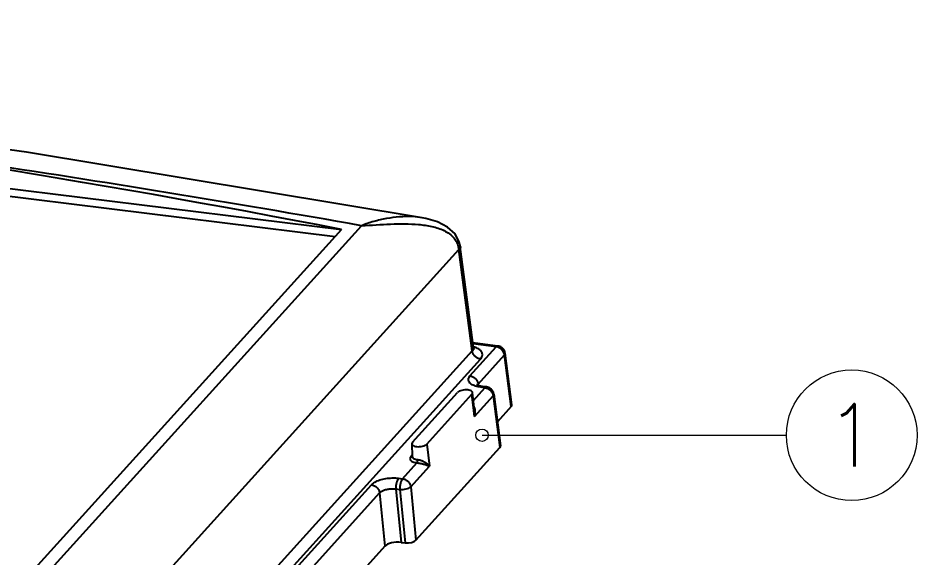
# Model space of a CAD drawing. Header units: millimetres. Extents: x -1995 to -555, y 489 to 1011.
# Drawn here: x -882.3 to -773.9, y 786.2 to 851.2 of the extents above; entities that cross this region are included whole.
import ezdxf
from ezdxf.enums import TextEntityAlignment as Align

# ---------------------------------------------------------------- set-up
doc = ezdxf.new("R2010")
doc.units = ezdxf.units.MM
doc.layers.add('from', color=7, linetype='Continuous', lineweight=13)
doc.styles.add('ROMAND', font='romand.shx', dxfattribs={"width": 0.75, "bigfont": 'gbcbig.shx'})
doc.styles.add('TXT', font='txt.shx', dxfattribs={"bigfont": 'gbcbig.shx'})
doc.dimstyles.new('YanXiu', dxfattribs={"dimtxt": 2.5, "dimasz": 2.2, "dimexe": 1, "dimexo": 0, "dimgap": 0.66, "dimtad": 0, "dimzin": 1, "dimdsep": 46, "dimtxsty": 'ROMAND', "dimblk": 'CLOSEDBLANK', "dimcen": 0, "dimclrd": 3, "dimclre": 3, "dimclrt": 7, "dimazin": 0, "dimtfac": 1, "dimtofl": 0, "dimtmove": 0, "dimatfit": 3, "dimldrblk": 'CLOSEDBLANK', "dimfxl": 1, "dimlwd": 5, "dimlwe": 5, "dimarcsym": 0})

# ---------------------------------------------------------------- blocks, each defined once
blk = doc.blocks.new('_ClosedBlank')
at = {"color": 0, "linetype": 'ByBlock', "lineweight": -2}
for p, q in [((-1, 0.167), (0, 0)), ((-1, 0.167), (-1, -0.167)), ((0, 0), (-1, -0.167))]:
    blk.add_line(p, q, dxfattribs=at)

msp = doc.modelspace()

# ---------------------------------------------------------------- linework, layer by layer
at = {"color": 7, "linetype": 'Continuous'}
for p, q in [((-1026.344, 848.254), (-843.271, 825.712)), ((-1026.145, 847.301), (-844.027, 824.877)), ((-833.552, 827.127), (-833.554, 827.128)), ((-881.237, 781.556), (-840.85, 826.17)), ((-843.271, 825.712), (-882.275, 782.625)), ((-875.346, 772.228), (-829.122, 823.29)), ((-827.51, 811.075), (-829.122, 823.29)), ((-827.354, 811.469), (-828.955, 823.601)), ((-824.422, 811.663), (-827.428, 812.033)), ((-824.616, 811.566), (-827.412, 811.911)), ((-874.11, 759.598), (-827.51, 811.075)), ((-827.79, 808.06), (-824.616, 811.566)), ((-827.354, 811.467), (-827.354, 811.468)), ((-822.731, 804.569), (-823.553, 810.802)), ((-873.123, 758.621), (-826.524, 810.097)), ((-826.803, 807.083), (-823.629, 810.589)), ((-822.808, 804.366), (-823.629, 810.589)), ((-827.371, 805.115), (-825.986, 806.644)), ((-826.933, 806.97), (-826.996, 807.005)), ((-826.692, 806.881), (-826.933, 806.97)), ((-826.781, 806.914), (-826.803, 807.083)), ((-826.275, 806.8), (-826.692, 806.881)), ((-825.986, 806.644), (-826.468, 806.703)), ((-825.793, 806.741), (-826.275, 806.8)), ((-834.734, 800.06), (-829.298, 806.065)), ((-832.99, 799.845), (-827.554, 805.85)), ((-827.329, 803.89), (-827.554, 805.85)), ((-827.227, 803.902), (-827.48, 806.04)), ((-827.248, 803.183), (-825, 805.666)), ((-825, 805.666), (-824.179, 799.443)), ((-824.924, 805.879), (-824.102, 799.646)), ((-822.808, 804.366), (-824.481, 802.519)), ((-827.248, 803.183), (-827.329, 803.89)), ((-827.227, 803.902), (-827.227, 803.902)), ((-834.734, 800.06), (-834.809, 799.885)), ((-834.809, 799.885), (-834.747, 798.348)), ((-832.99, 799.845), (-832.685, 797.178)), ((-834.303, 788.26), (-824.179, 799.443)), ((-834.753, 798.496), (-834.922, 798.309)), ((-834.747, 798.35), (-834.747, 798.343)), ((-835.919, 795.672), (-834.18, 797.593)), ((-834.933, 794.694), (-832.685, 797.178)), ((-836.401, 795.731), (-835.919, 795.672)), ((-858.939, 773.651), (-839.668, 794.939)), ((-836.721, 794.437), (-836.24, 794.377)), ((-836.721, 794.437), (-836.091, 788.002)), ((-836.24, 794.377), (-835.61, 787.943)), ((-834.933, 794.694), (-834.303, 788.26)), ((-857.953, 772.673), (-838.681, 793.962)), ((-838.681, 793.962), (-838.052, 787.527)), ((-836.091, 788.002), (-835.61, 787.943)), ((-838.052, 787.527), (-843.632, 781.363))]:
    msp.add_line(p, q, dxfattribs=at)
for points in [[(-833.555, 827.128), (-881.234, 835.018), (-931.608, 841.946), (-981.845, 847.407), (-1028.972, 851.201)], [(-828.954, 823.601), (-829.085, 824.185), (-829.597, 825.171), (-830.497, 826.007), (-831.701, 826.628), (-833.119, 827.042), (-833.552, 827.127)], [(-827.304, 811.318), (-827.295, 811.31), (-827.35, 811.444), (-827.354, 811.466)]]:
    msp.add_lwpolyline(points, dxfattribs=at)
for centre, radius, start, end in [((-824.543, 810.675), 0.995, 54.74294, 83.08164), ((-824.818, 810.369), 1.222, 36.34211, 54.25049), ((-824.546, 810.67), 1.002, 31.09623, 54.78012), ((-825.914, 805.752), 0.995, 54.74294, 83.08164), ((-825.917, 805.747), 1.002, 31.09623, 54.78012)]:
    msp.add_arc(centre, radius, start, end, dxfattribs=at)
for centre, major_axis, ratio, start_param, end_param in [((-1211.144, -1219.042), (317.746, 2053.493), 0.8013781, -0.0305557, 0.0802524), ((-823.728, 804.479), (0.998, 0.08), 0.4386125, -0.4357926, 0.0217162), ((-825.098, 799.556), (0.998, 0.08), 0.4386125, -0.4357926, 0.022553), ((-836.674, 787.357), (1.496, 0.118), 0.439431, 1.1361619, 2.7057402), ((-835.221, 788.374), (0.997, 0.079), 0.439431, -2.0054308, -0.4358524)]:
    msp.add_ellipse(centre, major_axis=major_axis, ratio=ratio, start_param=start_param, end_param=end_param, dxfattribs=at)
for points, start_tangent, end_tangent in [([(-840.85, 826.17), (-887.643, 833.803), (-934.351, 840.178), (-980.938, 845.29), (-1027.367, 849.136)], (-0.984795, 0.1737206), (-0.9976074, 0.0691339)), ([(-833.554, 827.128), (-834.704, 827.255), (-837.858, 827.019), (-839.396, 826.666), (-840.85, 826.17)], (-0.9843091, 0.1764529), (-0.9255498, -0.3786259)), ([(-840.85, 826.17), (-837.36, 826.363), (-835.653, 826.39), (-833.985, 826.311), (-832.377, 826.072), (-831.613, 825.864), (-830.896, 825.572), (-830.249, 825.177), (-829.713, 824.663), (-829.393, 824.161)], (0.9983672, 0.0571221), (0.4433798, -0.8963339)), ([(-829.393, 824.161), (-829.33, 824.024), (-829.122, 823.29)], (0.4433798, -0.8963339), (0.1485247, -0.9889087)), ([(-828.954, 823.6), (-828.953, 823.558), (-829.001, 823.424), (-829.122, 823.29)], (0.1224814, -0.9924708), (-0.7661123, -0.6427067)), ([(-827.51, 811.075), (-827.37, 811.298), (-827.354, 811.467)], (0.6865174, 0.7271134), (-0.1135993, 0.9935266)), ([(-826.524, 810.097), (-826.873, 810.205), (-827.182, 810.427), (-827.405, 810.732), (-827.51, 811.075)], (-0.9925046, 0.1222071), (-0.1138744, 0.9934952)), ([(-826.524, 810.097), (-826.316, 810.442), (-826.309, 810.787), (-826.503, 811.107), (-826.887, 811.382), (-827.365, 811.573)], (0.6716014, 0.7409126), (-0.9571829, 0.2894839)), ([(-824.423, 811.663), (-824.465, 811.662), (-824.54, 811.632), (-824.616, 811.566)], (-0.9932246, 0.1162108), (-0.6711136, -0.7413546)), ([(-824.451, 811.532), (-824.616, 811.566)], (-0.9589274, 0.2836517), (-0.9925046, 0.1222071)), ([(-824.104, 811.36), (-824.267, 811.459), (-824.44, 811.529), (-824.451, 811.532)], (-0.8115479, 0.5842859), (-0.9589274, 0.2836517)), ([(-823.629, 810.589), (-823.666, 810.762), (-823.735, 810.932), (-823.834, 811.093)], (-0.1138743, 0.9934952), (-0.5917602, 0.806114)), ([(-823.553, 810.802), (-823.688, 811.187)], (-0.1308034, 0.9914083), (-0.5156608, 0.8567928)), ([(-823.629, 810.589), (-823.551, 810.772), (-823.554, 810.801)], (0.6413514, 0.7672472), (-0.1616623, 0.9868461)), ([(-827.13, 806.843), (-827.631, 807.074), (-827.923, 807.374), (-827.978, 807.713), (-827.79, 808.06)], (-0.952826, 0.3035172), (0.6716968, 0.7408262)), ([(-827.79, 808.06), (-827.44, 807.953), (-827.132, 807.73), (-826.908, 807.426), (-826.803, 807.083)], (0.9925046, -0.1222071), (0.1138743, -0.9934952)), ([(-827.481, 806.04), (-827.553, 806.176), (-827.762, 806.298), (-828.068, 806.367), (-828.428, 806.375), (-828.79, 806.32), (-829.094, 806.211), (-829.298, 806.065)], (-0.1450605, 0.9894228), (-0.6711136, -0.7413546)), ([(-826.468, 806.703), (-827.13, 806.843)], (-0.9925037, 0.1222144), (-0.952826, 0.3035172)), ([(-826.898, 806.947), (-826.803, 807.083)], (0.3976376, 0.9175426), (0.6915786, 0.7223012)), ([(-826.468, 806.703), (-826.317, 806.799), (-826.275, 806.797)], (0.6711135, 0.7413546), (0.9846399, -0.1745972)), ([(-825.986, 806.644), (-825.835, 806.74)], (0.6711136, 0.7413546), (0.9947108, 0.1027157)), ([(-825.986, 806.644), (-825.636, 806.536)], (0.9925046, -0.1222071), (0.8935456, -0.4489725)), ([(-825.835, 806.74), (-825.794, 806.738)], (0.9947108, 0.1027157), (0.9849008, -0.1731195)), ([(-825.636, 806.536), (-825.326, 806.311)], (0.8935456, -0.4489725), (0.7082657, -0.7059459)), ([(-825.326, 806.311), (-825.103, 806.004), (-825.038, 805.844)], (0.7082657, -0.7059459), (0.2985322, -0.9543996)), ([(-827.554, 805.85), (-827.479, 806.016), (-827.481, 806.04)], (0.6711136, 0.7413546), (-0.1450605, 0.9894228)), ([(-824.924, 805.879), (-825.059, 806.264)], (-0.1308034, 0.9914083), (-0.5156608, 0.8567928)), ([(-825.038, 805.844), (-825, 805.666)], (0.2985322, -0.9543996), (0.1138743, -0.9934952)), ([(-825, 805.666), (-824.922, 805.849), (-824.925, 805.879)], (0.6413514, 0.7672472), (-0.1616624, 0.9868461)), ([(-1067.754, 804.522), (-1021.267, 800.74), (-974.661, 795.649), (-927.972, 789.253), (-881.237, 781.556)], (0.9977407, -0.0671831), (0.9844344, -0.1757525)), ([(-827.185, 804.074), (-827.216, 804.202), (-827.255, 804.314), (-827.281, 804.371)], (-0.179091, 0.9838325), (-0.4463077, 0.8948796)), ([(-827.248, 803.183), (-827.199, 803.395), (-827.171, 803.59), (-827.161, 803.767), (-827.166, 803.928), (-827.185, 804.074)], (0.2708168, 0.9626309), (-0.179091, 0.9838325)), ([(-827.248, 803.183), (-827.22, 803.415), (-827.211, 803.629), (-827.219, 803.823), (-827.227, 803.902)], (0.1638635, 0.986483), (-0.1175948, 0.9930617)), ([(-834.809, 799.885), (-834.735, 799.735), (-834.527, 799.612), (-834.22, 799.543), (-833.86, 799.535), (-833.498, 799.59), (-833.194, 799.699), (-832.99, 799.845)], (0.060462, -0.9981705), (0.6711136, 0.7413546)), ([(-835.022, 798.122), (-834.986, 797.94), (-834.821, 797.781), (-834.543, 797.661), (-834.18, 797.593)], (-0.1500108, -0.9886844), (0.9948934, -0.100931)), ([(-834.922, 798.309), (-835.022, 798.122)], (-0.6711203, -0.7413485), (-0.1500108, -0.9886844)), ([(-834.922, 798.309), (-834.79, 798.327), (-834.749, 798.352)], (0.9925046, -0.1222071), (0.7952712, 0.6062539)), ([(-834.746, 798.348), (-834.717, 798.251), (-834.59, 798.128)], (0.0607674, -0.998152), (0.8488879, -0.5285729)), ([(-834.59, 798.128), (-834.376, 798.035), (-834.095, 797.982)], (0.8488879, -0.5285729), (0.9948499, -0.1013596)), ([(-834.18, 797.593), (-834.131, 797.691), (-834.1, 797.833), (-834.095, 797.982)], (0.6290283, 0.7773824), (-0.0643946, 0.9979245)), ([(-834.095, 797.982), (-833.991, 797.967), (-833.881, 797.944), (-833.771, 797.912), (-833.664, 797.875), (-833.56, 797.833), (-833.454, 797.783), (-833.342, 797.725), (-833.225, 797.656), (-833.106, 797.576), (-832.99, 797.489), (-832.879, 797.393), (-832.776, 797.289), (-832.685, 797.178)], (0.9948237, -0.1016164), (0.59458, -0.8040365)), ([(-834.18, 797.593), (-834.075, 797.581), (-833.964, 797.565), (-833.85, 797.545), (-833.739, 797.524), (-833.631, 797.5), (-833.52, 797.473), (-833.402, 797.442), (-833.278, 797.407), (-833.15, 797.367), (-833.025, 797.324), (-832.904, 797.278), (-832.789, 797.229), (-832.685, 797.178)], (0.9954284, -0.0955102), (0.8836215, -0.4682018)), ([(-1077.61, 795.78), (-1027.853, 791.888), (-977.955, 786.489), (-927.962, 779.588), (-877.92, 771.192)], (0.9980113, -0.0630353), (0.9837264, -0.1796731)), ([(-839.668, 794.939), (-839.254, 795.257), (-838.658, 795.517), (-837.935, 795.692), (-837.159, 795.766), (-836.401, 795.731)], (0.6704731, 0.7419338), (0.9925212, -0.1220724)), ([(-836.401, 795.731), (-836.541, 795.505), (-836.651, 795.181), (-836.714, 794.807), (-836.721, 794.437)], (-0.6711136, -0.7413546), (0.0629565, -0.9980163)), ([(-835.919, 795.672), (-836.06, 795.444), (-836.171, 795.118), (-836.233, 794.742), (-836.24, 794.377)], (-0.6711136, -0.7413546), (0.0629565, -0.9980163)), ([(-835.919, 795.672), (-835.569, 795.563), (-835.259, 795.339), (-835.036, 795.032), (-834.933, 794.694)], (0.9925046, -0.1222071), (0.1138743, -0.9934952)), ([(-839.668, 794.939), (-839.319, 794.831), (-839.01, 794.609), (-838.787, 794.304), (-838.682, 793.961)], (0.9925046, -0.1222071), (0.1138743, -0.9934952)), ([(-838.681, 793.962), (-838.434, 794.161), (-838.077, 794.321), (-837.643, 794.426), (-837.177, 794.466), (-836.721, 794.437)], (0.6510846, 0.7590052), (0.989523, -0.1443753)), ([(-836.24, 794.377), (-835.86, 794.377), (-835.478, 794.436), (-835.153, 794.548), (-834.933, 794.694)], (0.996086, -0.0883889), (0.7019266, 0.7122493))]:
    msp.add_spline(points, degree=3, dxfattribs=dict(at, start_tangent=start_tangent, end_tangent=end_tangent))
at = {"layer": 'from', "color": 4}
msp.add_circle((-781.78, 800.911), 7.875, dxfattribs=at)

# ---------------------------------------------------------------- texts
at = {"layer": 'from', "color": 6, "style": 'TXT'}
msp.add_text('1', height=7.5, dxfattribs=at).set_placement((-781.78, 800.911), align=Align.MIDDLE)

# ---------------------------------------------------------------- leaders
at = {"layer": 'from', "color": 4}
msp.add_leader([(-826.336, 800.911), (-789.655, 800.911)], dimstyle='YanXiu', override={"dimasz": 3, "dimldrblk": 'Small'}, dxfattribs=at)

doc.saveas('drawing.dxf')
